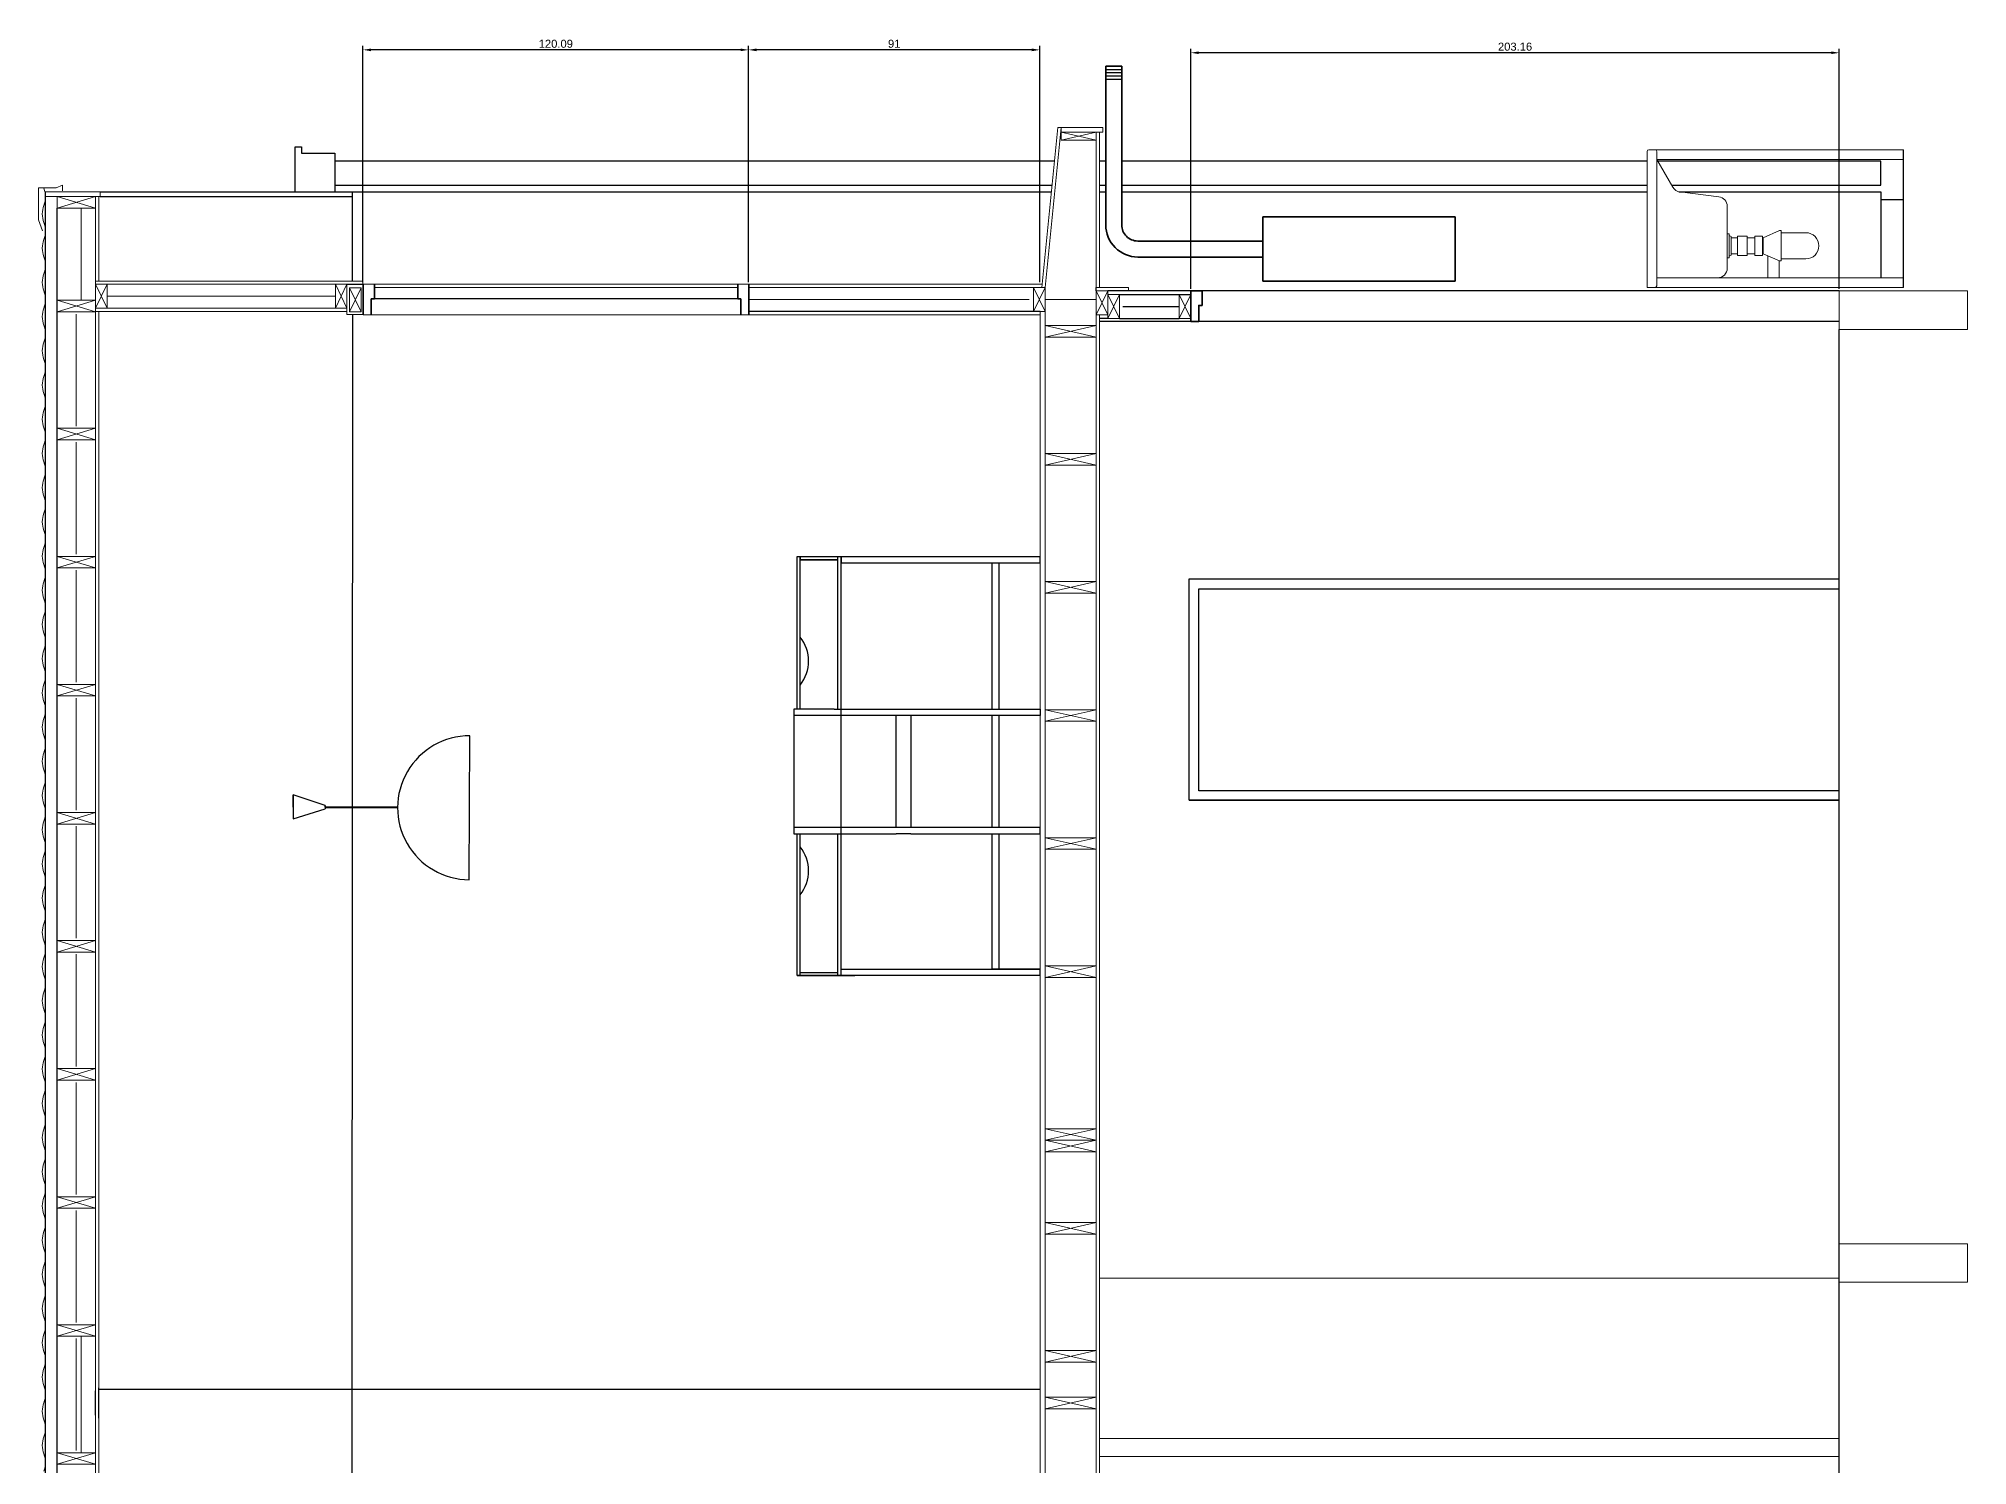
# Model space of a CAD drawing. Header units: millimetres. Extents: x -590 to 14421, y -527 to 4753.
# Drawn here: x -590 to 13, y 1158 to 1604 of the extents above; entities that cross this region are included whole.
import ezdxf

# ---------------------------------------------------------------- set-up
doc = ezdxf.new("R2010")
doc.units = ezdxf.units.MM
for name, color, linetype, lineweight in [('A-ANNO-SYMB', 3, 'Continuous', 18), ('A-DETL-MBND', 3, 'Continuous', 18), ('A-ELEV-IDEN', 3, 'Continuous', 18), ('A-ELEV-MBE1', 7, 'Continuous', 35), ('A-ELEV-MBE2', 4, 'Continuous', 25), ('A-FURN', 8, 'Continuous', 18), ('A-SECT-MCUT', 7, 'Continuous', 35), ('A-WALL-PATT', 8, 'Continuous', 18), ('A-WALL-STUD', 3, 'Continuous', 18)]:
    doc.layers.add(name, color=color, linetype=linetype, lineweight=lineweight)
doc.styles.get("Standard").update_dxf_attribs({"font": 'Arial.ttf'})
doc.dimstyles.new('ISO-25', dxfattribs={"dimtxt": 2.5, "dimasz": 2.5, "dimexe": 1.25, "dimexo": 0.625, "dimtad": 1, "dimtxsty": 'Standard', "dimcen": 2.5, "dimadec": 0, "dimazin": 0, "dimtfac": 1, "dimtmove": 0, "dimatfit": 3, "dimfxl": 1, "dimarcsym": 0})

# ---------------------------------------------------------------- blocks, each defined once
blk = doc.blocks.new('*D107')
at = {"color": 0, "lineweight": -2, "transparency": 16777216}
for p, q in [((-368.27, 1527.88), (-368.27, 1601.78)), ((-279.77, 1600.53), (-365.77, 1600.53)), ((-277.27, 1527.88), (-277.27, 1601.78))]:
    blk.add_line(p, q, dxfattribs=at)
at = {"color": 0, "transparency": 16777216}
for points in [[(-365.77, 1600.94), (-365.77, 1600.11), (-368.27, 1600.53)], [(-279.77, 1600.94), (-279.77, 1600.11), (-277.27, 1600.53)]]:
    blk.add_solid(points, dxfattribs=at)
at = {"color": 0, "transparency": 16777216, "insert": (-322.77, 1602.42), "char_height": 2.5, "attachment_point": 5}
blk.add_mtext('91', dxfattribs=at)
blk = doc.blocks.new('*D108')
at = {"color": 0, "lineweight": -2, "transparency": 16777216}
for p, q in [((-488.76, 1527.88), (-488.76, 1601.78)), ((-370.77, 1600.53), (-486.26, 1600.53)), ((-368.27, 1527.88), (-368.27, 1601.78))]:
    blk.add_line(p, q, dxfattribs=at)
at = {"color": 0, "transparency": 16777216}
for points in [[(-486.26, 1600.94), (-486.26, 1600.11), (-488.76, 1600.53)], [(-370.77, 1600.94), (-370.77, 1600.11), (-368.27, 1600.53)]]:
    blk.add_solid(points, dxfattribs=at)
at = {"color": 0, "transparency": 16777216, "insert": (-428.51, 1602.42), "char_height": 2.5, "attachment_point": 5}
blk.add_mtext('120.09', dxfattribs=at)
blk = doc.blocks.new('*D109')
at = {"color": 0, "lineweight": -2, "transparency": 16777216}
for p, q in [((-230.08, 1525.79), (-230.08, 1600.87)), ((-29.92, 1599.62), (-227.58, 1599.62)), ((-27.42, 1525.79), (-27.42, 1600.87))]:
    blk.add_line(p, q, dxfattribs=at)
at = {"color": 0, "transparency": 16777216}
for points in [[(-227.58, 1600.04), (-227.58, 1599.21), (-230.08, 1599.62)], [(-29.92, 1600.04), (-29.92, 1599.21), (-27.42, 1599.62)]]:
    blk.add_solid(points, dxfattribs=at)
at = {"color": 0, "transparency": 16777216, "insert": (-128.75, 1601.51), "char_height": 2.5, "attachment_point": 5}
blk.add_mtext('203.16', dxfattribs=at)

msp = doc.modelspace()

# ---------------------------------------------------------------- linework, layer by layer
at = {"color": 0}
for p, q in [((-7.405, 1526.264), (-7.405, 1569.297)), ((-493.781, 1527.264), (-488.777, 1527.264)), ((-259.6, 1525.163), (-259.6, 1526.264)), ((-230.077, 1525.163), (-255.997, 1525.163)), ((-371.665, 1522.66), (-485.16, 1522.66)), ((-252.394, 1524.061), (-230.077, 1524.061)), ((-251.27, 1520.309), (-233.68, 1520.309)), ((-488.663, 1517.657), (-493.781, 1517.757)), ((-277.114, 1518.758), (-368.164, 1518.758)), ((-255.997, 1516.556), (-258.599, 1516.556)), ((-230.077, 1515.655), (-258.599, 1515.655)), ((-252.394, 1516.556), (-233.68, 1516.556)), ((-27.421, 838.433), (-27.421, 1513.154)), ((-230.578, 1365.945), (-230.578, 1435.179)), ((-230.578, 1435.179), (-27.421, 1435.179)), ((-571.344, 1172.791), (-571.344, 1182.298)), ((-571.344, 1181.9), (-277.114, 1181.9)), ((-492.103, 1172.791), (-492.103, 1182.298)), ((-572.344, 1173.792), (-572.344, 1181.297))]:
    msp.add_line(p, q, dxfattribs=at)
for p, q in [((-353.114, 1442.161), (-353.114, 1442.161)), ((-353.114, 1442.161), (-277.114, 1442.161)), ((-353.114, 1394.443), (-353.114, 1442.161)), ((-352.114, 1442.161), (-352.114, 1441.161)), ((-352.114, 1394.443), (-352.114, 1442.161)), ((-352.114, 1441.161), (-340.347, 1441.161)), ((-340.347, 1441.161), (-352.114, 1441.161)), ((-340.347, 1394.443), (-340.347, 1442.161)), ((-339.347, 1311.161), (-339.347, 1442.161)), ((-339.347, 1442.161), (-339.347, 1440.161)), ((-277.114, 1440.161), (-277.114, 1442.161)), ((-339.347, 1440.161), (-277.114, 1440.161)), ((-292.114, 1440.161), (-290.114, 1440.161)), ((-292.114, 1394.443), (-292.114, 1440.161)), ((-290.114, 1440.161), (-290.114, 1394.443)), ((-341.48, 1394.443), (-354.104, 1394.443)), ((-354.104, 1394.443), (-354.104, 1355.443)), ((-317.594, 1392.435), (-354.104, 1392.435)), ((-341.48, 1394.443), (-322.104, 1394.443)), ((-322.104, 1392.435), (-341.48, 1392.435)), ((-322.104, 1394.443), (-317.594, 1394.443)), ((-322.104, 1357.443), (-322.104, 1392.435)), ((-317.594, 1394.443), (-277.104, 1394.443)), ((-317.594, 1392.435), (-317.594, 1357.443)), ((-277.104, 1392.435), (-317.594, 1392.435)), ((-292.114, 1357.443), (-292.114, 1392.435)), ((-290.114, 1392.435), (-290.114, 1357.443)), ((-277.104, 1394.443), (-277.104, 1392.435)), ((-455.541, 1341.105), (-455.374, 1386.105)), ((-510.541, 1367.698), (-510.569, 1360.144)), ((-510.569, 1360.144), (-500.562, 1363.255)), ((-510.555, 1363.809), (-510.541, 1367.698)), ((-500.558, 1364.289), (-510.541, 1367.698)), ((-500.56, 1363.772), (-500.562, 1363.255)), ((-477.957, 1363.538), (-500.561, 1363.622)), ((-500.56, 1363.772), (-500.558, 1364.289)), ((-500.558, 1364.289), (-500.56, 1363.772)), ((-477.956, 1363.838), (-500.56, 1363.922)), ((-317.594, 1357.443), (-354.104, 1357.443)), ((-322.104, 1357.443), (-341.48, 1357.443)), ((-277.104, 1357.443), (-317.594, 1357.443)), ((-277.104, 1355.443), (-277.104, 1357.443)), ((-354.104, 1355.443), (-341.48, 1355.443)), ((-353.114, 1311.161), (-353.114, 1355.443)), ((-352.114, 1311.161), (-352.114, 1355.443)), ((-352.114, 1312.154), (-352.114, 1355.443)), ((-352.114, 1336.406), (-352.114, 1351.406)), ((-341.48, 1355.443), (-322.104, 1355.443)), ((-340.347, 1311.161), (-340.347, 1355.443)), ((-317.594, 1355.443), (-322.104, 1355.443)), ((-317.594, 1355.443), (-277.104, 1355.443)), ((-292.114, 1313.161), (-292.114, 1355.443)), ((-290.114, 1355.443), (-290.114, 1313.161)), ((-277.114, 1311.161), (-353.114, 1311.161)), ((-353.114, 1311.161), (-335.114, 1311.161)), ((-353.114, 1311.161), (-352.114, 1311.161)), ((-352.114, 1312.154), (-340.347, 1312.154)), ((-339.347, 1311.161), (-340.347, 1311.161)), ((-339.347, 1311.161), (-339.347, 1313.161)), ((-339.347, 1313.161), (-277.114, 1313.161)), ((-277.114, 1313.161), (-292.114, 1313.161)), ((-277.114, 1311.161), (-277.114, 1313.161))]:
    msp.add_line(p, q)
for centre, radius, start, end in [((-361.683, 1409.479), 12.159, 321.913924, 38.086076), ((-455.458, 1363.605), 22.5, 89.788219, 269.788219), ((-361.683, 1343.906), 12.159, 321.913924, 38.086076)]:
    msp.add_arc(centre, radius, start, end)
at = {"layer": 'A-ANNO-SYMB', "color": 0}
msp.add_lwpolyline([(-588.901, 1543.96), (-588.901, 1543.96), (-590.138, 1547.429), (-590.138, 1557.436), (-584.634, 1557.436), (-582.633, 1558.188), (-582.633, 1556.435)], dxfattribs=at)
for centre, start, end in [((-595.277, 1554.577), 338.581347, 21.418653), ((-581.647, 1549.23), 158.581347, 201.418653), ((-595.277, 1543.884), 338.581347, 21.418653), ((-581.647, 1538.537), 158.581347, 201.418653), ((-595.277, 1533.19), 338.581347, 21.418653), ((-581.647, 1527.844), 158.581347, 201.418653), ((-595.277, 1522.497), 338.581347, 21.418653), ((-581.647, 1517.151), 158.581347, 201.418653), ((-595.277, 1511.804), 338.581347, 21.418653), ((-581.647, 1506.458), 158.581347, 201.418653), ((-595.277, 1501.111), 338.581347, 21.418653), ((-581.647, 1495.765), 158.581347, 201.418653), ((-595.277, 1490.418), 338.581347, 21.418653), ((-581.647, 1485.071), 158.581347, 201.418653), ((-581.647, 1474.378), 158.581347, 201.418653), ((-595.277, 1479.725), 338.581347, 21.418653), ((-595.277, 1469.032), 338.581347, 21.418653), ((-581.647, 1463.685), 158.581347, 201.418653), ((-595.277, 1458.339), 338.581347, 21.418653), ((-581.647, 1452.992), 158.581347, 201.418653), ((-595.277, 1447.646), 338.581347, 21.418653), ((-581.647, 1442.299), 158.581347, 201.418653), ((-595.277, 1436.952), 338.581347, 21.418653), ((-581.647, 1431.606), 158.581347, 201.418653), ((-595.277, 1426.259), 338.581347, 21.418653), ((-581.647, 1420.913), 158.581347, 201.418653), ((-595.277, 1415.566), 338.581347, 21.418653), ((-581.647, 1410.22), 158.581347, 201.418653), ((-595.277, 1404.873), 338.581347, 21.418653), ((-581.647, 1399.526), 158.581347, 201.418653), ((-595.277, 1394.18), 338.581347, 21.418653), ((-581.647, 1388.833), 158.581347, 201.418653), ((-581.647, 1378.14), 158.581347, 201.418653), ((-595.277, 1383.487), 338.581347, 21.418653), ((-595.277, 1372.794), 338.581347, 21.418653), ((-581.647, 1367.447), 158.581347, 201.418653), ((-595.277, 1362.101), 338.581347, 21.418653), ((-581.647, 1356.754), 158.581347, 201.418653), ((-595.277, 1351.407), 338.581347, 21.418653), ((-581.647, 1346.061), 158.581347, 201.418653), ((-595.277, 1340.714), 338.581347, 21.418653), ((-581.647, 1335.368), 158.581347, 201.418653), ((-595.277, 1330.021), 338.581347, 21.418653), ((-581.647, 1324.675), 158.581347, 201.418653), ((-595.277, 1319.328), 338.581347, 21.418653), ((-581.647, 1313.982), 158.581347, 201.418653), ((-595.277, 1308.635), 338.581347, 21.418653), ((-581.647, 1303.288), 158.581347, 201.418653), ((-595.277, 1297.942), 338.581347, 21.418653), ((-581.647, 1292.595), 158.581347, 201.418653), ((-595.277, 1287.249), 338.581347, 21.418653), ((-581.647, 1281.902), 158.581347, 201.418653), ((-595.277, 1276.556), 338.581347, 21.418653), ((-581.647, 1271.209), 158.581347, 201.418653), ((-595.277, 1265.863), 338.581347, 21.418653), ((-581.647, 1260.516), 158.581347, 201.418653), ((-595.277, 1255.169), 338.581347, 21.418653), ((-581.647, 1249.823), 158.581347, 201.418653), ((-581.647, 1239.13), 158.581347, 201.418653), ((-595.277, 1244.476), 338.581347, 21.418653), ((-595.277, 1233.783), 338.581347, 21.418653), ((-581.647, 1228.437), 158.581347, 201.418653), ((-595.277, 1223.09), 338.581347, 21.418653), ((-581.647, 1217.744), 158.581347, 201.418653), ((-595.277, 1212.397), 338.581347, 21.418653), ((-581.647, 1207.05), 158.581347, 201.418653), ((-595.277, 1201.704), 338.581347, 21.418653), ((-581.647, 1196.357), 158.581347, 201.418653), ((-595.277, 1191.011), 338.581347, 21.418653), ((-581.647, 1185.664), 158.581347, 201.418653), ((-595.277, 1180.318), 338.581347, 21.418653), ((-581.647, 1174.971), 158.581347, 201.418653), ((-595.277, 1169.624), 338.581347, 21.418653), ((-581.647, 1164.278), 158.581347, 201.418653), ((-595.277, 1158.931), 338.581347, 21.418653)]:
    msp.add_arc(centre, 7.32, start, end, dxfattribs=at)
at = {"layer": 'A-DETL-MBND', "color": 0}
for p, q in [((-271.614, 1576.302), (-276.618, 1526.264)), ((-270.609, 1576.302), (-275.612, 1526.264)), ((-270.609, 1576.302), (-271.614, 1576.302)), ((-258.599, 1526.264), (-258.599, 1574.8)), ((-259.6, 1526.264), (-259.6, 1572.299)), ((-576.848, 1522.26), (-576.848, 1551.083)), ((-572.344, 1528.265), (-572.344, 1551.083)), ((-571.344, 1528.265), (-571.344, 1554.686)), ((-276.518, 1527.264), (-488.663, 1527.264)), ((-249.592, 1526.264), (-259.6, 1526.264)), ((-249.592, 1525.163), (-249.592, 1526.264)), ((-572.344, 1518.758), (-572.344, 1181.297)), ((-571.344, 1518.758), (-571.344, 1182.298)), ((-277.114, 1517.664), (-488.663, 1517.657)), ((-277.114, 833.329), (-277.114, 1518.758)), ((-275.612, 833.329), (-275.612, 1518.758)), ((-259.6, 833.329), (-259.6, 1517.657)), ((-258.599, 1517.657), (-259.6, 1517.657)), ((-258.599, 1516.656), (-258.599, 1517.657)), ((-259.6, 1216.521), (-259.6, 1217.522)), ((-258.599, 835.431), (-258.599, 1216.521)), ((-27.421, 1216.521), (-258.599, 1216.521)), ((-572.344, 832.328), (-572.344, 1173.792)), ((-571.344, 1117.981), (-571.344, 1172.791)), ((-27.421, 1166.485), (-258.599, 1166.485)), ((-27.421, 1160.778), (-258.599, 1160.778))]:
    msp.add_line(p, q, dxfattribs=at)
for points in [[(-572.344, 1528.265), (-572.344, 1527.264)], [(-488.777, 1527.264), (-488.777, 1528.265), (-572.344, 1528.265)], [(-497.384, 1527.264), (-572.344, 1527.264)], [(-371.672, 1526.264), (-485.16, 1526.264)], [(-371.672, 1526.264), (-373.289, 1526.264)], [(-275.612, 1526.264), (-368.171, 1526.264)], [(-497.384, 1519.759), (-572.344, 1519.759)], [(-493.781, 1519.759), (-493.781, 1518.758), (-572.344, 1518.758)], [(-493.781, 1518.758), (-493.781, 1517.757)], [(-258.599, 1216.521), (-258.599, 1517.657)], [(-576.848, 1198.41), (-576.848, 1161.982)]]:
    msp.add_lwpolyline(points, dxfattribs=at)
at = {"layer": 'A-ELEV-IDEN', "color": 0}
for points in [[(-27.421, 1513.154), (-27.421, 1525.163), (12.61, 1525.163), (12.61, 1513.153)], [(-27.421, 1215.274), (-27.421, 1227.283), (12.61, 1227.283), (12.61, 1215.274)]]:
    msp.add_lwpolyline(points, close=True, dxfattribs=at)
at = {"layer": 'A-ELEV-MBE1', "color": 0}
for p, q in [((-256.654, 1595.407), (-251.651, 1595.407)), ((-488.663, 1527.264), (-488.663, 1517.657)), ((-485.16, 1522.66), (-485.16, 1527.264)), ((-371.665, 1522.66), (-371.674, 1527.264)), ((-368.171, 1527.264), (-368.163, 1517.657)), ((-486.161, 1517.657), (-486.161, 1522.66)), ((-486.161, 1522.66), (-485.16, 1522.66)), ((-370.665, 1522.66), (-371.665, 1522.66)), ((-370.665, 1517.657), (-370.665, 1522.66))]:
    msp.add_line(p, q, dxfattribs=at)
for points in [[(-207.56, 1535.771), (-246.647, 1535.771, -0.4142136), (-256.654, 1545.779), (-256.654, 1595.407)], [(-207.56, 1540.775), (-246.647, 1540.775, -0.4142136), (-251.651, 1545.779), (-251.651, 1595.407)]]:
    msp.add_lwpolyline(points, format="xyb", dxfattribs=at)
for points in [[(-207.56, 1548.281), (-207.56, 1528.265), (-147.514, 1528.265), (-147.514, 1548.281), (-207.56, 1548.281)], [(-230.077, 1515.655), (-227.575, 1515.655), (-227.575, 1520.659), (-226.575, 1520.659), (-226.575, 1525.163), (-230.077, 1525.163), (-230.077, 1515.655)]]:
    msp.add_lwpolyline(points, dxfattribs=at)
at = {"layer": 'A-ELEV-MBE2', "color": 0}
for p, q in [((-256.654, 1594.406), (-251.651, 1594.406)), ((-256.654, 1593.406), (-251.651, 1593.406)), ((-256.654, 1592.405), (-251.651, 1592.405)), ((-256.654, 1591.404), (-251.651, 1591.404)), ((-14.411, 1558.189), (-14.411, 1565.695)), ((-492.103, 1556.187), (-492.103, 1528.265)), ((-492.103, 1556.187), (-273.626, 1556.187)), ((-258.599, 1556.187), (-256.654, 1556.187)), ((-251.651, 1556.187), (-87.467, 1556.187)), ((-77.55, 1556.187), (-14.411, 1556.187)), ((-14.411, 1553.786), (-7.405, 1553.786)), ((-27.421, 1525.163), (-230.077, 1525.163)), ((-492.103, 1182.298), (-491.962, 1517.657)), ((-27.421, 1515.655), (-230.077, 1515.655)), ((-492.103, 834.33), (-492.103, 1172.791))]:
    msp.add_line(p, q, dxfattribs=at)
for points in [[(-509.972, 1556.187), (-509.972, 1570.198), (-507.97, 1570.198), (-507.97, 1568.197), (-497.584, 1568.197), (-497.584, 1556.187)], [(-272.675, 1565.695), (-497.584, 1565.695)], [(-256.654, 1565.695), (-258.599, 1565.695)], [(-87.467, 1565.695), (-251.651, 1565.695)], [(-14.411, 1565.695), (-84.119, 1565.695)], [(-587.956, 797.401), (-587.956, 1556.187)], [(-570.843, 1556.187), (-492.103, 1556.187)], [(-497.584, 1558.189), (-273.426, 1558.189)], [(-258.599, 1558.189), (-256.654, 1558.189)], [(-251.651, 1558.189), (-87.467, 1558.189)], [(-79.793, 1558.189), (-14.411, 1558.189)], [(-14.411, 1556.187), (-14.411, 1529.266)], [(-584.354, 797.401), (-584.354, 1551.083)], [(-570.843, 1554.686), (-492.103, 1554.686)], [(-27.421, 1368.947), (-227.575, 1368.947), (-227.575, 1432.009), (-27.421, 1432.009)]]:
    msp.add_lwpolyline(points, dxfattribs=at)
at = {"layer": 'A-FURN', "color": 0}
for p, q in [((-87.467, 1526.264), (-87.467, 1568.796)), ((-86.967, 1569.297), (-84.965, 1569.297)), ((-7.405, 1569.297), (-84.965, 1569.297)), ((-84.465, 1568.796), (-84.465, 1526.764)), ((-79.459, 1557.61), (-84.465, 1566.295)), ((-84.465, 1566.295), (-7.405, 1566.295)), ((-65.078, 1554.614), (-77.229, 1556.13)), ((-62.448, 1532.268), (-62.448, 1551.634)), ((-45.625, 1543.371), (-37.905, 1543.371)), ((-59.22, 1541.776), (-61.187, 1541.776)), ((-53.867, 1541.776), (-56.177, 1541.776)), ((-51.253, 1541.776), (-51.441, 1541.776)), ((-51.253, 1541.776), (-51.253, 1536.772)), ((-59.22, 1536.772), (-61.187, 1536.772)), ((-53.867, 1536.772), (-56.177, 1536.772)), ((-51.253, 1536.772), (-51.441, 1536.772)), ((-49.734, 1536.111), (-49.734, 1529.266)), ((-46.249, 1534.593), (-46.249, 1529.266)), ((-45.625, 1535.176), (-37.905, 1535.176)), ((-84.965, 1526.264), (-87.467, 1526.264)), ((-84.965, 1526.264), (-7.405, 1526.264)), ((-84.465, 1529.266), (-65.45, 1529.266)), ((-7.405, 1529.266), (-84.465, 1529.266)), ((-27.421, 1397.585), (-27.421, 1405.149)), ((-27.421, 1358.834), (-27.421, 1303.792)), ((-27.421, 1272.518), (-27.421, 1250))]:
    msp.add_line(p, q, dxfattribs=at)
for points in [[(-51.253, 1541.776), (-46.103, 1544.017), (-45.625, 1544.017), (-45.625, 1544.017)], [(-45.625, 1534.53), (-45.625, 1544.017)], [(-61.877, 1542.476), (-61.187, 1542.179), (-61.187, 1539.274)], [(-61.877, 1536.072), (-61.187, 1536.368), (-61.187, 1539.274)], [(-51.253, 1536.772), (-46.103, 1534.53), (-45.625, 1534.53), (-45.625, 1534.53)]]:
    msp.add_lwpolyline(points, dxfattribs=at)
for points in [[(-62.448, 1543.017), (-62.448, 1535.531), (-61.877, 1535.531), (-61.877, 1543.017)], [(-59.22, 1542.332), (-59.22, 1536.216), (-56.177, 1536.216), (-56.177, 1542.332)], [(-53.867, 1542.332), (-53.867, 1536.216), (-51.441, 1536.216), (-51.441, 1542.332)]]:
    msp.add_lwpolyline(points, close=True, dxfattribs=at)
for centre, radius, start, end in [((-86.967, 1568.796), 0.5, 90, 180), ((-84.965, 1568.796), 0.5, 0, 90), ((-76.858, 1559.109), 3.002, 209.958829, 262.887659), ((-65.45, 1551.634), 3.002, 0, 82.887659), ((-37.905, 1539.274), 4.098, 270, 90), ((-65.45, 1532.268), 3.002, 270, 0), ((-84.965, 1526.764), 0.5, 270, 0)]:
    msp.add_arc(centre, radius, start, end, dxfattribs=at)
at = {"layer": 'A-SECT-MCUT', "color": 0}
msp.add_line((-230.578, 1365.945), (-27.421, 1365.945), dxfattribs=at)
at = {"layer": 'A-WALL-PATT', "color": 0, "ltscale": 0.1}
for p, q in [((-497.384, 1523.512), (-568.742, 1523.512)), ((-280.616, 1522.511), (-368.167, 1522.511)), ((-259.6, 1522.511), (-275.612, 1522.511))]:
    msp.add_line(p, q, dxfattribs=at)
at = {"layer": 'A-WALL-PATT', "color": 0, "ltscale": 0.15}
for p, q in [((-578.349, 1517.957), (-578.349, 1482.93)), ((-578.349, 1477.926), (-578.349, 1442.899)), ((-578.349, 1437.895), (-578.349, 1402.868)), ((-578.349, 1397.864), (-578.349, 1362.837)), ((-578.349, 1357.833), (-578.349, 1322.806)), ((-578.349, 1317.802), (-578.349, 1282.775)), ((-578.349, 1277.771), (-578.349, 1242.744)), ((-578.349, 1237.741), (-578.349, 1202.713)), ((-578.349, 1197.71), (-578.349, 1162.683))]:
    msp.add_line(p, q, dxfattribs=at)
at = {"layer": 'A-WALL-STUD', "color": 0}
for p, q in [((-270.609, 1574.8), (-259.6, 1572.299)), ((-270.609, 1572.299), (-259.6, 1574.8)), ((-568.742, 1527.264), (-572.344, 1519.759)), ((-568.742, 1519.759), (-572.344, 1527.264)), ((-493.781, 1527.264), (-497.384, 1519.759)), ((-493.781, 1519.759), (-497.384, 1527.264)), ((-489.343, 1526.168), (-492.946, 1518.662)), ((-489.343, 1518.662), (-492.946, 1526.168)), ((-275.612, 1526.264), (-279.215, 1518.758)), ((-275.612, 1518.758), (-279.215, 1526.264)), ((-255.997, 1525.163), (-259.6, 1517.657)), ((-255.997, 1517.657), (-259.6, 1525.163)), ((-252.394, 1524.061), (-255.997, 1516.556)), ((-252.394, 1516.556), (-255.997, 1524.061)), ((-230.077, 1524.061), (-233.68, 1516.556)), ((-230.077, 1516.556), (-233.68, 1524.061))]:
    msp.add_line(p, q, dxfattribs=at)
for points in [[(-270.609, 1574.8), (-259.6, 1574.8), (-257.599, 1574.8), (-257.599, 1576.302), (-270.609, 1576.302)], [(-270.609, 1574.8), (-259.6, 1574.8), (-259.6, 1572.299), (-270.609, 1572.299)], [(-584.354, 1554.686), (-584.354, 1551.083), (-572.344, 1551.083), (-572.344, 1554.686)], [(-568.742, 1527.264), (-568.742, 1519.759), (-572.344, 1519.759), (-572.344, 1527.264)], [(-493.781, 1527.264), (-493.781, 1519.759), (-497.384, 1519.759), (-497.384, 1527.264)], [(-489.343, 1526.168), (-489.343, 1518.662), (-492.946, 1518.662), (-492.946, 1526.168)], [(-275.612, 1526.264), (-275.612, 1518.758), (-279.215, 1518.758), (-279.215, 1526.264)], [(-255.997, 1525.163), (-255.997, 1517.657), (-259.6, 1517.657), (-259.6, 1525.163)], [(-584.354, 1522.26), (-584.354, 1518.657), (-572.344, 1518.657), (-572.344, 1522.26)], [(-252.394, 1524.061), (-252.394, 1516.556), (-255.997, 1516.556), (-255.997, 1524.061)], [(-230.077, 1524.061), (-230.077, 1516.556), (-233.68, 1516.556), (-233.68, 1524.061)], [(-584.354, 1482.229), (-584.354, 1478.627), (-572.344, 1478.627), (-572.344, 1482.229)], [(-584.354, 1442.198), (-584.354, 1438.596), (-572.344, 1438.596), (-572.344, 1442.198)], [(-584.354, 1402.167), (-584.354, 1398.565), (-572.344, 1398.565), (-572.344, 1402.167)], [(-584.354, 1362.137), (-584.354, 1358.534), (-572.344, 1358.534), (-572.344, 1362.137)], [(-584.354, 1322.106), (-584.354, 1318.503), (-572.344, 1318.503), (-572.344, 1322.106)], [(-584.354, 1282.075), (-584.354, 1278.472), (-572.344, 1278.472), (-572.344, 1282.075)], [(-584.354, 1242.044), (-584.354, 1238.441), (-572.344, 1238.441), (-572.344, 1242.044)], [(-584.354, 1202.013), (-584.354, 1198.41), (-572.344, 1198.41), (-572.344, 1202.013)], [(-584.354, 1161.982), (-584.354, 1158.379), (-572.344, 1158.379), (-572.344, 1161.982)]]:
    msp.add_lwpolyline(points, close=True, dxfattribs=at)
for points in [[(-587.956, 1554.686), (-572.344, 1554.686), (-570.843, 1554.686), (-570.843, 1556.187), (-587.956, 1556.187), (-587.956, 1554.686)], [(-584.354, 1551.083), (-572.344, 1554.686)], [(-572.344, 1551.083), (-584.354, 1554.686)], [(-584.354, 1518.657), (-572.344, 1522.26)], [(-572.344, 1518.657), (-584.354, 1522.26)], [(-275.612, 1514.355), (-259.6, 1514.355), (-259.6, 1510.752), (-275.612, 1510.752), (-275.612, 1514.355)], [(-275.612, 1510.752), (-259.6, 1514.355)], [(-275.612, 1514.355), (-259.6, 1510.752)], [(-584.354, 1478.627), (-572.344, 1482.229)], [(-572.344, 1478.627), (-584.354, 1482.229)], [(-275.612, 1474.324), (-259.6, 1474.324), (-259.6, 1470.721), (-275.612, 1470.721), (-275.612, 1474.324)], [(-275.612, 1470.721), (-259.6, 1474.324)], [(-275.612, 1474.324), (-259.6, 1470.721)], [(-584.354, 1438.596), (-572.344, 1442.198)], [(-572.344, 1438.596), (-584.354, 1442.198)], [(-275.612, 1434.293), (-259.6, 1434.293), (-259.6, 1430.69), (-275.612, 1430.69), (-275.612, 1434.293)], [(-275.612, 1430.69), (-259.6, 1434.293)], [(-275.612, 1434.293), (-259.6, 1430.69)], [(-584.354, 1398.565), (-572.344, 1402.167)], [(-572.344, 1398.565), (-584.354, 1402.167)], [(-275.612, 1394.262), (-259.6, 1394.262), (-259.6, 1390.659), (-275.612, 1390.659), (-275.612, 1394.262)], [(-275.612, 1390.659), (-259.6, 1394.262)], [(-275.612, 1394.262), (-259.6, 1390.659)], [(-584.354, 1358.534), (-572.344, 1362.137)], [(-572.344, 1358.534), (-584.354, 1362.137)], [(-275.612, 1354.231), (-259.6, 1354.231), (-259.6, 1350.628), (-275.612, 1350.628), (-275.612, 1354.231)], [(-275.612, 1350.628), (-259.6, 1354.231)], [(-275.612, 1354.231), (-259.6, 1350.628)], [(-584.354, 1318.503), (-572.344, 1322.106)], [(-572.344, 1318.503), (-584.354, 1322.106)], [(-275.612, 1314.2), (-259.6, 1314.2), (-259.6, 1310.597), (-275.612, 1310.597), (-275.612, 1314.2)], [(-275.612, 1310.597), (-259.6, 1314.2)], [(-275.612, 1314.2), (-259.6, 1310.597)], [(-584.354, 1278.472), (-572.344, 1282.075)], [(-572.344, 1278.472), (-584.354, 1282.075)], [(-275.612, 1263.262), (-259.6, 1263.262), (-259.6, 1259.659), (-275.612, 1259.659), (-275.612, 1263.262)], [(-275.612, 1259.659), (-259.6, 1263.262)], [(-275.612, 1263.262), (-259.6, 1259.659)], [(-275.612, 1259.659), (-259.6, 1259.659), (-259.6, 1256.056), (-275.612, 1256.056), (-275.612, 1259.659)], [(-275.612, 1256.056), (-259.6, 1259.659)], [(-275.612, 1259.659), (-259.6, 1256.056)], [(-584.354, 1238.441), (-572.344, 1242.044)], [(-572.344, 1238.441), (-584.354, 1242.044)], [(-275.612, 1233.939), (-259.6, 1233.939), (-259.6, 1230.336), (-275.612, 1230.336), (-275.612, 1233.939)], [(-275.612, 1230.336), (-259.6, 1233.939)], [(-275.612, 1233.939), (-259.6, 1230.336)], [(-584.354, 1198.41), (-572.344, 1202.013)], [(-572.344, 1198.41), (-584.354, 1202.013)], [(-275.612, 1193.909), (-259.6, 1193.909), (-259.6, 1190.306), (-275.612, 1190.306), (-275.612, 1193.909)], [(-275.612, 1190.306), (-259.6, 1193.909)], [(-275.612, 1193.909), (-259.6, 1190.306)], [(-275.612, 1179.346), (-259.6, 1179.346), (-259.6, 1175.743), (-275.612, 1175.743), (-275.612, 1179.346)], [(-275.612, 1175.743), (-259.6, 1179.346)], [(-275.612, 1179.346), (-259.6, 1175.743)], [(-584.354, 1158.379), (-572.344, 1161.982)], [(-572.344, 1158.379), (-584.354, 1161.982)]]:
    msp.add_lwpolyline(points, dxfattribs=at)

# ---------------------------------------------------------------- dimensions: what is measured, and where the dimension line sits
at = {"color": 3}
for base, p1, p2, text, picture, middle in [((-488.76, 1600.526), (-368.269, 1527.258), (-488.76, 1527.258), '120.09', '*D108', (-428.515, 1602.418)), ((-230.077, 1599.623), (-27.421, 1525.163), (-230.077, 1525.163), '203.16', '*D109', (-128.749, 1601.515))]:
    dim = msp.add_linear_dim(base=base, p1=p1, p2=p2, text=text, dimstyle='ISO-25', dxfattribs=at)
    dim.commit()
    dim.dimension.update_dxf_attribs({"geometry": picture, "text_midpoint": middle})
dim = msp.add_linear_dim(base=(-368.269, 1600.526), p1=(-277.269, 1527.258), p2=(-368.269, 1527.258), dimstyle='ISO-25', dxfattribs=at)
dim.commit()
dim.dimension.update_dxf_attribs({"geometry": '*D107', "text_midpoint": (-322.769, 1602.418)})

doc.saveas('drawing.dxf')
